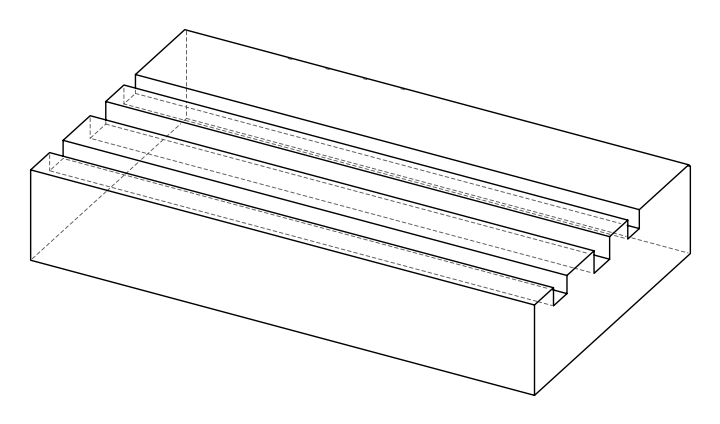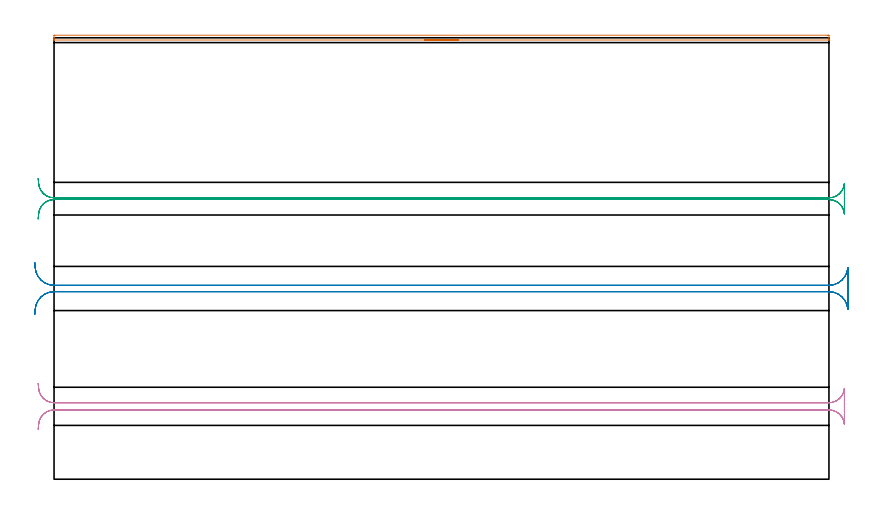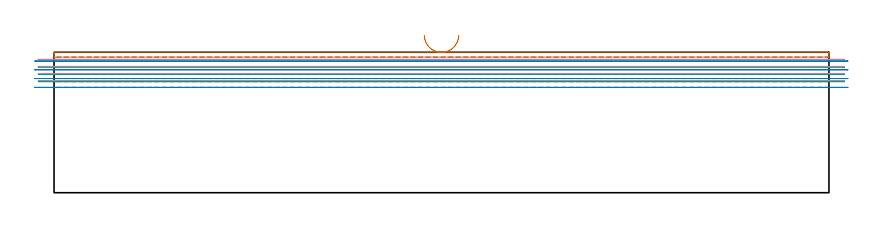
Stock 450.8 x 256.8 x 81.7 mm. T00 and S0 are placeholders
(PLAN: 4 operations, 2 tool changes, 27.6 min)
(1 AREA_MILL | FG_CHAMFER_SURFACE | UGT0205_001 | 3.76 min | 1767 mm3)
(2 MILL_RECTANGULAR_SLOT | SLOT_RECTANGULAR | UGT0201_105 | Follow Part, ap 5.5, ae 75% | 8.04 min | 236345 mm3)
(3 MILL_RECTANGULAR_SLOT_1 | SLOT_RECTANGULAR_1 | UGT0201_100 | Follow Part, ap 4.5, ae 75% | 7.89 min | 146465 mm3)
(4 MILL_RECTANGULAR_SLOT_2 | SLOT_RECTANGULAR_2 | UGT0201_100 | Follow Part, ap 4.5, ae 75% | 7.92 min | 164127 mm3)
(TOOL UGT0205_001 | Chamfer Mill 20 x 3 x 45 deg. | D20 FL50 Z2)
(TOOL UGT0201_105 | End Mill 22 mm | D22 FL25 Z2)
(TOOL UGT0201_100 | End Mill 18 mm | D18 FL22 Z2)
(OP 1 AREA_MILL)
G17 G21 G94 G90
T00 M6
G54
G17 G0 G90 X235.4 Y255.5 S1061 M3
G43 Z91.7 H0
G94 G1 X235.362 Z90.828 F250.
X235.248 Z89.964
X235.059 Z89.112
X234.797 Z88.28
X234.463 Z87.474
X234.06 Z86.7
X233.592 Z85.964
X233.06 Z85.272
X232.471 Z84.629
X231.828 Z84.04
X231.136 Z83.508
X230.4 Z83.04
X229.626 Z82.637
X228.82 Z82.303
X227.988 Z82.041
X227.136 Z81.852
X226.272 Z81.738
X225.4 Z81.7
X0.177
X0.009 Y255.503 Z81.688
X0.007 Y255.527 Z81.664
X0. Y255.906 Z81.293
Y256.2 Z81.
Y256.9 Z80.295
Y258.136 Z79.061
X0.002 Y258.291 Z78.905
X0.436 Y258.3 Z78.9
X450.176
X450.365 Y258.299 Z78.901
X450.798 Y258.291 Z78.905
X450.8 Y258.136 Z79.061
Y256.9 Z80.295
Y256.199 Z81.
Y255.906 Z81.293
X450.793 Y255.527 Z81.664
X450.79 Y255.503 Z81.688
X450.623 Y255.5 Z81.7
X225.4
X224.528 Z81.738
X223.664 Z81.852
X222.812 Z82.041
X221.98 Z82.303
X221.174 Z82.637
X220.4 Z83.04
X219.664 Z83.508
X218.972 Z84.04
X218.329 Z84.629
X217.74 Z85.272
X217.208 Z85.964
X216.74 Z86.7
X216.337 Z87.474
X216.003 Z88.28
X215.741 Z89.112
X215.552 Z89.964
X215.438 Z90.828
X215.4 Z91.7
M5
M2
(OP 2 MILL_RECTANGULAR_SLOT)
G17 G21 G94 G90
T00 M6
G54
G17 G0 G90 X-11.191 Y95.92 S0 M3
G43 Z91.7 H0
Z76.6
G94 G1 X-10.97 Y98.912 F250.
G2 X0. Y109.1 R11. F500.
G1 X450.8
G2 X461.77 Y98.912 R11.
G1 X461.8
Y122.988
X461.77
G2 X450.8 Y112.8 R11.
G1 X0.
G2 X-10.97 Y122.988 R11.
G1 X-11.191 Y125.98 F250.
G0 Y95.92 Z71.5
G1 X-10.97 Y98.912
G2 X0. Y109.1 R11. F500.
G1 X450.8
G2 X461.77 Y98.912 R11.
G1 X461.8
Y122.988
X461.77
G2 X450.8 Y112.8 R11.
G1 X0.
G2 X-10.97 Y122.988 R11.
G1 X-11.191 Y125.98 F250.
G0 Y95.92 Z66.4
G1 X-10.97 Y98.912
G2 X0. Y109.1 R11. F500.
G1 X450.8
G2 X461.77 Y98.912 R11.
G1 X461.8
Y122.988
X461.77
G2 X450.8 Y112.8 R11.
G1 X0.
G2 X-10.97 Y122.988 R11.
G1 X-11.191 Y125.98 F250.
G0 Y95.92 Z61.3
G1 X-10.97 Y98.912
G2 X0. Y109.1 R11. F500.
G1 X450.8
G2 X461.77 Y98.912 R11.
G1 X461.8
Y122.988
X461.77
G2 X450.8 Y112.8 R11.
G1 X0.
G2 X-10.97 Y122.988 R11.
G1 X-11.191 Y125.98 F250.
G0 Z91.7
M5
M2
(OP 3 MILL_RECTANGULAR_SLOT_1)
G17 G21 G94 G90
T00 M6
G54
G17 G0 G90 X-9.215 Y151.444 S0 M3
G43 Z91.7 H0
Z77.425
G94 G1 X-8.97 Y154.434 F250.
G2 X0. Y162.7 R9. F500.
G1 X450.8
G2 X459.77 Y154.434 R9.
G1 X459.8
Y171.966
X459.77
G2 X450.8 Y163.7 R9.
G1 X0.
G2 X-8.97 Y171.966 R9.
G1 X-9.215 Y174.956 F250.
G0 Y151.444 Z73.15
G1 X-8.97 Y154.434
G2 X0. Y162.7 R9. F500.
G1 X450.8
G2 X459.77 Y154.434 R9.
G1 X459.8
Y171.966
X459.77
G2 X450.8 Y163.7 R9.
G1 X0.
G2 X-8.97 Y171.966 R9.
G1 X-9.215 Y174.956 F250.
G0 Y151.444 Z68.875
G1 X-8.97 Y154.434
G2 X0. Y162.7 R9. F500.
G1 X450.8
G2 X459.77 Y154.434 R9.
G1 X459.8
Y171.966
X459.77
G2 X450.8 Y163.7 R9.
G1 X0.
G2 X-8.97 Y171.966 R9.
G1 X-9.215 Y174.956 F250.
G0 Y151.444 Z64.6
G1 X-8.97 Y154.434
G2 X0. Y162.7 R9. F500.
G1 X450.8
G2 X459.77 Y154.434 R9.
G1 X459.8
Y171.966
X459.77
G2 X450.8 Y163.7 R9.
G1 X0.
G2 X-8.97 Y171.966 R9.
G1 X-9.215 Y174.956 F250.
G0 Z91.7
M5
M2
(OP 4 MILL_RECTANGULAR_SLOT_2)
G17 G21 G94 G90
T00 M6
G54
G17 G0 G90 X-9.215 Y29.044 S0 M3
G43 Z91.7 H0
Z77.6
G94 G1 X-8.97 Y32.034 F250.
G2 X0. Y40.3 R9. F500.
G1 X450.8
G2 X459.77 Y32.034 R9.
G1 X459.8
Y52.766
X459.77
G2 X450.8 Y44.5 R9.
G1 X0.
G2 X-8.97 Y52.766 R9.
G1 X-9.215 Y55.756 F250.
G0 Y29.044 Z73.5
G1 X-8.97 Y32.034
G2 X0. Y40.3 R9. F500.
G1 X450.8
G2 X459.77 Y32.034 R9.
G1 X459.8
Y52.766
X459.77
G2 X450.8 Y44.5 R9.
G1 X0.
G2 X-8.97 Y52.766 R9.
G1 X-9.215 Y55.756 F250.
G0 Y29.044 Z69.4
G1 X-8.97 Y32.034
G2 X0. Y40.3 R9. F500.
G1 X450.8
G2 X459.77 Y32.034 R9.
G1 X459.8
Y52.766
X459.77
G2 X450.8 Y44.5 R9.
G1 X0.
G2 X-8.97 Y52.766 R9.
G1 X-9.215 Y55.756 F250.
G0 Y29.044 Z65.3
G1 X-8.97 Y32.034
G2 X0. Y40.3 R9. F500.
G1 X450.8
G2 X459.77 Y32.034 R9.
G1 X459.8
Y52.766
X459.77
G2 X450.8 Y44.5 R9.
G1 X0.
G2 X-8.97 Y52.766 R9.
G1 X-9.215 Y55.756 F250.
G0 Z91.7
M5
M2
